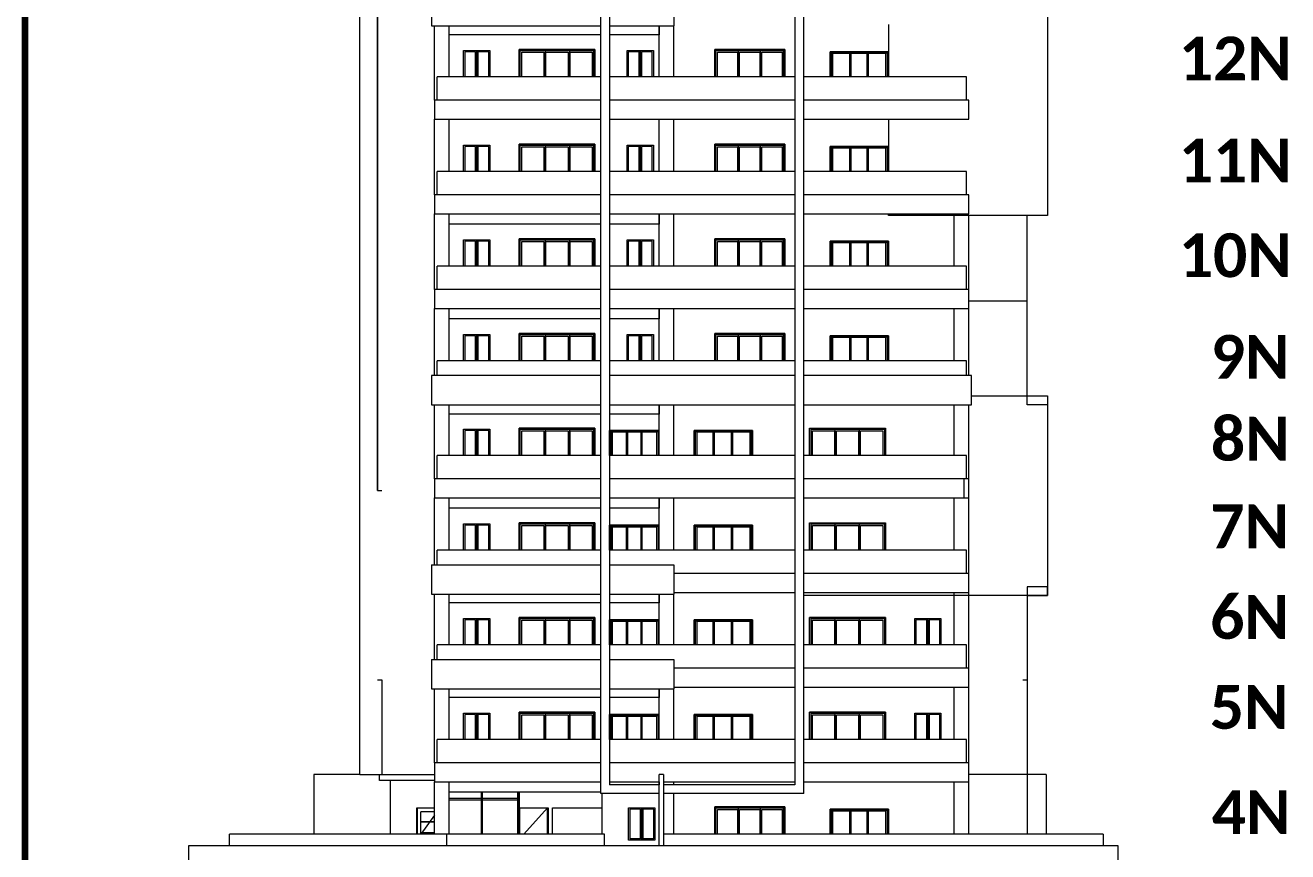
# Model space of a CAD drawing. Header units: metres. Extents: x -144 to 1000, y -717 to 29.
# Drawn here: x 200.38 to 209.51, y -557.43 to -551.45 of the extents above; entities that cross this region are included whole.
import ezdxf

# ---------------------------------------------------------------- set-up
doc = ezdxf.new("R2010")
doc.units = ezdxf.units.M
doc.linetypes.add('Trazo', pattern=[0.45, 0.225, -0.225])
doc.layers.get('0').update_dxf_attribs({"color": 1})
for name, color, linetype, lineweight in [('A-DETL-WIDE', 1, 'Continuous', 100), ('A-DOOR', 1, 'Continuous', 9), ('A-DOOR-FRAM', 1, 'Continuous', 9), ('A-DOOR-HDLN', 1, 'Trazo', 20), ('A-FLOR', 2, 'Continuous', 9), ('A-FLOR-HRAL', 1, 'Continuous', 9), ('A-GLAZ', 1, 'Continuous', 9), ('A-GLAZ-CWMG', 1, 'Continuous', 9), ('A-WALL', 4, 'Continuous', 9), ('G-ANNO-TEXT', 2, 'Continuous', 9), ('S-BEAM', 1, 'Continuous', 9), ('S-COLS', 7, 'Continuous', 9)]:
    doc.layers.add(name, color=color, linetype=linetype, lineweight=lineweight)
doc.styles.add('Calibri_B_7', font='calibrib.ttf', dxfattribs={"width": 0.8, "height": 0.18})

# ---------------------------------------------------------------- blocks, each defined once
blk = doc.blocks.new('A$C4d52d4f2')
at = {"layer": 'A-DETL-WIDE'}
blk.add_line((-0.515128, -0.588024), (-0.515128, -0.002024), dxfattribs=at)
at = {"layer": 'A-DOOR', "lineweight": 9}
for p, q in [((-0.4866, -0.270061), (-0.4866, -0.268149)), ((-0.486578, -0.270061), (-0.486578, -0.268149)), ((-0.479163, -0.270061), (-0.479163, -0.268149)), ((-0.479142, -0.270061), (-0.479142, -0.268149)), ((-0.477124, -0.270061), (-0.477124, -0.268149)), ((-0.477103, -0.270061), (-0.477103, -0.268149)), ((-0.485356, -0.268425), (-0.486334, -0.268425)), ((-0.486334, -0.270061), (-0.486334, -0.268425)), ((-0.485356, -0.269158), (-0.486334, -0.269158)), ((-0.485356, -0.26919), (-0.486334, -0.26919)), ((-0.485356, -0.269965), (-0.486334, -0.269965)), ((-0.485356, -0.269997), (-0.486334, -0.269997))]:
    blk.add_line(p, q, dxfattribs=at)
at = {"layer": 'A-DOOR-FRAM', "lineweight": 9}
for p, q in [((-0.473672, -0.212995), (-0.479195, -0.212995)), ((-0.479195, -0.212995), (-0.479195, -0.214992)), ((-0.479111, -0.214992), (-0.479111, -0.21308)), ((-0.479111, -0.21308), (-0.473757, -0.21308)), ((-0.477267, -0.214992), (-0.477267, -0.21308)), ((-0.475513, -0.214992), (-0.475513, -0.21308)), ((-0.473757, -0.214992), (-0.473757, -0.21308)), ((-0.473672, -0.212995), (-0.473672, -0.214992)), ((-0.46496, -0.212995), (-0.46496, -0.214992)), ((-0.459862, -0.212995), (-0.46496, -0.212995)), ((-0.464876, -0.214992), (-0.464876, -0.21308)), ((-0.464876, -0.21308), (-0.459947, -0.21308)), ((-0.463263, -0.21308), (-0.463263, -0.214992)), ((-0.459947, -0.21308), (-0.461648, -0.21308)), ((-0.461648, -0.21308), (-0.461648, -0.214992)), ((-0.459947, -0.214992), (-0.459947, -0.21308)), ((-0.459947, -0.214992), (-0.459947, -0.21308)), ((-0.459862, -0.214992), (-0.459862, -0.212995)), ((-0.478994, -0.214992), (-0.478994, -0.213197)), ((-0.478994, -0.213197), (-0.477384, -0.213197)), ((-0.477384, -0.213197), (-0.477384, -0.214992)), ((-0.477239, -0.214992), (-0.477239, -0.213197)), ((-0.477239, -0.213197), (-0.47563, -0.213197)), ((-0.47563, -0.213197), (-0.47563, -0.214992)), ((-0.475483, -0.213197), (-0.473873, -0.213197)), ((-0.475483, -0.214992), (-0.475483, -0.213197)), ((-0.473873, -0.213197), (-0.473873, -0.214992)), ((-0.464759, -0.214992), (-0.464759, -0.213197)), ((-0.464759, -0.213197), (-0.463291, -0.213197)), ((-0.463291, -0.213197), (-0.463291, -0.214992)), ((-0.463146, -0.214992), (-0.463146, -0.213197)), ((-0.463146, -0.213197), (-0.461678, -0.213197)), ((-0.461678, -0.213197), (-0.461678, -0.214992)), ((-0.461531, -0.214992), (-0.461531, -0.213197)), ((-0.461531, -0.213197), (-0.460063, -0.213197)), ((-0.460063, -0.213197), (-0.460063, -0.214992)), ((-0.452319, -0.213165), (-0.456568, -0.213165)), ((-0.456568, -0.214992), (-0.456568, -0.213165)), ((-0.456483, -0.21325), (-0.456483, -0.214992)), ((-0.456483, -0.21325), (-0.452404, -0.21325)), ((-0.456367, -0.214992), (-0.456367, -0.213282)), ((-0.456367, -0.213282), (-0.455152, -0.213282)), ((-0.455152, -0.21325), (-0.455152, -0.214992)), ((-0.455035, -0.214992), (-0.455035, -0.213282)), ((-0.455035, -0.213282), (-0.453879, -0.213282)), ((-0.453879, -0.21325), (-0.453879, -0.214992)), ((-0.453762, -0.214992), (-0.453762, -0.213282)), ((-0.453762, -0.213282), (-0.452521, -0.213282)), ((-0.452521, -0.213282), (-0.452521, -0.214992)), ((-0.452404, -0.21325), (-0.452404, -0.214992)), ((-0.473672, -0.219879), (-0.479195, -0.219879)), ((-0.479195, -0.219879), (-0.479195, -0.221876)), ((-0.479111, -0.221876), (-0.479111, -0.219964)), ((-0.479111, -0.219964), (-0.473757, -0.219964)), ((-0.478994, -0.221876), (-0.478994, -0.22008)), ((-0.478994, -0.22008), (-0.477384, -0.22008)), ((-0.477384, -0.22008), (-0.477384, -0.221876)), ((-0.477267, -0.221876), (-0.477267, -0.219964)), ((-0.477239, -0.221876), (-0.477239, -0.22008)), ((-0.477239, -0.22008), (-0.47563, -0.22008)), ((-0.47563, -0.22008), (-0.47563, -0.221876)), ((-0.475513, -0.221876), (-0.475513, -0.219964)), ((-0.475483, -0.221876), (-0.475483, -0.22008)), ((-0.475483, -0.22008), (-0.473873, -0.22008)), ((-0.473873, -0.22008), (-0.473873, -0.221876)), ((-0.473757, -0.221876), (-0.473757, -0.219964)), ((-0.473672, -0.219879), (-0.473672, -0.221876)), ((-0.46496, -0.219879), (-0.46496, -0.221876)), ((-0.459862, -0.219879), (-0.46496, -0.219879)), ((-0.464876, -0.221876), (-0.464876, -0.219964)), ((-0.464876, -0.219964), (-0.459947, -0.219964)), ((-0.464759, -0.221876), (-0.464759, -0.22008)), ((-0.464759, -0.22008), (-0.463291, -0.22008)), ((-0.463291, -0.22008), (-0.463291, -0.221876)), ((-0.463263, -0.219964), (-0.463263, -0.221876)), ((-0.463146, -0.221876), (-0.463146, -0.22008)), ((-0.463146, -0.22008), (-0.461678, -0.22008)), ((-0.461678, -0.22008), (-0.461678, -0.221876)), ((-0.459947, -0.219964), (-0.461648, -0.219964)), ((-0.461648, -0.219964), (-0.461648, -0.221876)), ((-0.461531, -0.221876), (-0.461531, -0.22008)), ((-0.461531, -0.22008), (-0.460063, -0.22008)), ((-0.460063, -0.22008), (-0.460063, -0.221876)), ((-0.459947, -0.221876), (-0.459947, -0.219964)), ((-0.459947, -0.221876), (-0.459947, -0.219964)), ((-0.459862, -0.221876), (-0.459862, -0.219879)), ((-0.452319, -0.220049), (-0.456568, -0.220049)), ((-0.456568, -0.221876), (-0.456568, -0.220049)), ((-0.456483, -0.220134), (-0.456483, -0.221876)), ((-0.456483, -0.220134), (-0.452404, -0.220134)), ((-0.456367, -0.221876), (-0.456367, -0.220165)), ((-0.456367, -0.220165), (-0.455152, -0.220165)), ((-0.455152, -0.220134), (-0.455152, -0.221876)), ((-0.455035, -0.221876), (-0.455035, -0.220165)), ((-0.455035, -0.220165), (-0.453879, -0.220165)), ((-0.453879, -0.220134), (-0.453879, -0.221876)), ((-0.453762, -0.221876), (-0.453762, -0.220165)), ((-0.453762, -0.220165), (-0.452521, -0.220165)), ((-0.452521, -0.220165), (-0.452521, -0.221876)), ((-0.452404, -0.220134), (-0.452404, -0.221876)), ((-0.473672, -0.226762), (-0.479195, -0.226762)), ((-0.479195, -0.226762), (-0.479195, -0.228759)), ((-0.479111, -0.228759), (-0.479111, -0.226847)), ((-0.479111, -0.226847), (-0.473757, -0.226847)), ((-0.477267, -0.228759), (-0.477267, -0.226847)), ((-0.475513, -0.228759), (-0.475513, -0.226847)), ((-0.473757, -0.228759), (-0.473757, -0.226847)), ((-0.473672, -0.226762), (-0.473672, -0.228759)), ((-0.46496, -0.226762), (-0.46496, -0.228759)), ((-0.459862, -0.226762), (-0.46496, -0.226762)), ((-0.464876, -0.228759), (-0.464876, -0.226847)), ((-0.464876, -0.226847), (-0.459947, -0.226847)), ((-0.463263, -0.226847), (-0.463263, -0.228759)), ((-0.459947, -0.226847), (-0.461648, -0.226847)), ((-0.461648, -0.226847), (-0.461648, -0.228759)), ((-0.459947, -0.228759), (-0.459947, -0.226847)), ((-0.459947, -0.228759), (-0.459947, -0.226847)), ((-0.459862, -0.228759), (-0.459862, -0.226762)), ((-0.478994, -0.228759), (-0.478994, -0.226964)), ((-0.478994, -0.226964), (-0.477384, -0.226964)), ((-0.477384, -0.226964), (-0.477384, -0.228759)), ((-0.477239, -0.228759), (-0.477239, -0.226964)), ((-0.477239, -0.226964), (-0.47563, -0.226964)), ((-0.47563, -0.226964), (-0.47563, -0.228759)), ((-0.475483, -0.228759), (-0.475483, -0.226964)), ((-0.475483, -0.226964), (-0.473873, -0.226964)), ((-0.473873, -0.226964), (-0.473873, -0.228759)), ((-0.464759, -0.228759), (-0.464759, -0.226964)), ((-0.464759, -0.226964), (-0.463291, -0.226964)), ((-0.463291, -0.226964), (-0.463291, -0.228759)), ((-0.463146, -0.228759), (-0.463146, -0.226964)), ((-0.463146, -0.226964), (-0.461678, -0.226964)), ((-0.461678, -0.226964), (-0.461678, -0.228759)), ((-0.461531, -0.228759), (-0.461531, -0.226964)), ((-0.461531, -0.226964), (-0.460063, -0.226964)), ((-0.460063, -0.226964), (-0.460063, -0.228759)), ((-0.452319, -0.226932), (-0.456568, -0.226932)), ((-0.456568, -0.228759), (-0.456568, -0.226932)), ((-0.456483, -0.227017), (-0.456483, -0.228759)), ((-0.456483, -0.227017), (-0.452404, -0.227017)), ((-0.456367, -0.228759), (-0.456367, -0.227049)), ((-0.456367, -0.227049), (-0.455152, -0.227049)), ((-0.455152, -0.227017), (-0.455152, -0.228759)), ((-0.455035, -0.228759), (-0.455035, -0.227049)), ((-0.455035, -0.227049), (-0.453879, -0.227049)), ((-0.453879, -0.227017), (-0.453879, -0.228759)), ((-0.453762, -0.228759), (-0.453762, -0.227049)), ((-0.453762, -0.227049), (-0.452521, -0.227049)), ((-0.452521, -0.227049), (-0.452521, -0.228759)), ((-0.452404, -0.227017), (-0.452404, -0.228759)), ((-0.452319, -0.228759), (-0.452319, -0.226932)), ((-0.473672, -0.233646), (-0.479195, -0.233646)), ((-0.479195, -0.233646), (-0.479195, -0.235643)), ((-0.479111, -0.235643), (-0.479111, -0.233731)), ((-0.479111, -0.233731), (-0.473757, -0.233731)), ((-0.478994, -0.235643), (-0.478994, -0.233848)), ((-0.478994, -0.233848), (-0.477384, -0.233848)), ((-0.477384, -0.233848), (-0.477384, -0.235643)), ((-0.477267, -0.235643), (-0.477267, -0.233731)), ((-0.477239, -0.235643), (-0.477239, -0.233848)), ((-0.477239, -0.233848), (-0.47563, -0.233848)), ((-0.47563, -0.233848), (-0.47563, -0.235643)), ((-0.475513, -0.235643), (-0.475513, -0.233731)), ((-0.475483, -0.235643), (-0.475483, -0.233848)), ((-0.475483, -0.233848), (-0.473873, -0.233848)), ((-0.473873, -0.233848), (-0.473873, -0.235643)), ((-0.473757, -0.235643), (-0.473757, -0.233731)), ((-0.473672, -0.233646), (-0.473672, -0.235643)), ((-0.46496, -0.233646), (-0.46496, -0.235643)), ((-0.459862, -0.233646), (-0.46496, -0.233646)), ((-0.464876, -0.235643), (-0.464876, -0.233731)), ((-0.464876, -0.233731), (-0.459947, -0.233731)), ((-0.464759, -0.235643), (-0.464759, -0.233848)), ((-0.464759, -0.233848), (-0.463291, -0.233848)), ((-0.463291, -0.233848), (-0.463291, -0.235639)), ((-0.463263, -0.233731), (-0.463263, -0.235639)), ((-0.463146, -0.235639), (-0.463146, -0.233848)), ((-0.463146, -0.233848), (-0.461678, -0.233848)), ((-0.461678, -0.233848), (-0.461678, -0.235643)), ((-0.459947, -0.233731), (-0.461648, -0.233731)), ((-0.461648, -0.233731), (-0.461648, -0.235643)), ((-0.461531, -0.235643), (-0.461531, -0.233848)), ((-0.461531, -0.233848), (-0.460063, -0.233848)), ((-0.460063, -0.233848), (-0.460063, -0.235643)), ((-0.459947, -0.235643), (-0.459947, -0.233731)), ((-0.459947, -0.235643), (-0.459947, -0.233731)), ((-0.459862, -0.235643), (-0.459862, -0.233646)), ((-0.452319, -0.233816), (-0.456568, -0.233816)), ((-0.456568, -0.235643), (-0.456568, -0.233816)), ((-0.456483, -0.233901), (-0.456483, -0.235643)), ((-0.456483, -0.233901), (-0.452404, -0.233901)), ((-0.456367, -0.235643), (-0.456367, -0.233933)), ((-0.456367, -0.233933), (-0.455152, -0.233933)), ((-0.455152, -0.233901), (-0.455152, -0.235643)), ((-0.455035, -0.235643), (-0.455035, -0.233933)), ((-0.455035, -0.233933), (-0.453879, -0.233933)), ((-0.453879, -0.233901), (-0.453879, -0.235643)), ((-0.453762, -0.235643), (-0.453762, -0.233933)), ((-0.453762, -0.233933), (-0.452521, -0.233933)), ((-0.452521, -0.233933), (-0.452521, -0.235643)), ((-0.452404, -0.233901), (-0.452404, -0.235643)), ((-0.452319, -0.235643), (-0.452319, -0.233816)), ((-0.473672, -0.240529), (-0.479195, -0.240529)), ((-0.479195, -0.240529), (-0.479195, -0.242527)), ((-0.479111, -0.242527), (-0.479111, -0.240614)), ((-0.479111, -0.240614), (-0.473757, -0.240614)), ((-0.477267, -0.242527), (-0.477267, -0.240614)), ((-0.475513, -0.242527), (-0.475513, -0.240614)), ((-0.473757, -0.242527), (-0.473757, -0.240614)), ((-0.473672, -0.240529), (-0.473672, -0.242527)), ((-0.45797, -0.240614), (-0.45797, -0.242527)), ((-0.45797, -0.240614), (-0.452616, -0.240614)), ((-0.456214, -0.240614), (-0.456214, -0.242527)), ((-0.454459, -0.240614), (-0.454459, -0.242527)), ((-0.452616, -0.240614), (-0.452616, -0.242527)), ((-0.478994, -0.242527), (-0.478994, -0.240731)), ((-0.478994, -0.240731), (-0.477384, -0.240731)), ((-0.477384, -0.240731), (-0.477384, -0.242527)), ((-0.477239, -0.242527), (-0.477239, -0.240731)), ((-0.477239, -0.240731), (-0.47563, -0.240731)), ((-0.47563, -0.240731), (-0.47563, -0.242527)), ((-0.475483, -0.242527), (-0.475483, -0.240731)), ((-0.475483, -0.240731), (-0.473873, -0.240731)), ((-0.473873, -0.240731), (-0.473873, -0.242527)), ((-0.468997, -0.240699), (-0.472609, -0.240699)), ((-0.472609, -0.242527), (-0.472609, -0.240699)), ((-0.472524, -0.240784), (-0.472524, -0.242527)), ((-0.472524, -0.240784), (-0.469082, -0.240784)), ((-0.472407, -0.242527), (-0.472407, -0.240816)), ((-0.472407, -0.240816), (-0.471405, -0.240816)), ((-0.471405, -0.240784), (-0.471405, -0.242527)), ((-0.471288, -0.242527), (-0.471288, -0.240816)), ((-0.471288, -0.240816), (-0.470345, -0.240816)), ((-0.470345, -0.240784), (-0.470345, -0.242527)), ((-0.470228, -0.242527), (-0.470228, -0.240816)), ((-0.470228, -0.240816), (-0.469199, -0.240816)), ((-0.469199, -0.240816), (-0.469199, -0.242527)), ((-0.469082, -0.240784), (-0.469082, -0.242527)), ((-0.466448, -0.240699), (-0.466448, -0.242527)), ((-0.462199, -0.240699), (-0.466448, -0.240699)), ((-0.466363, -0.242527), (-0.466363, -0.240784)), ((-0.466363, -0.240784), (-0.462284, -0.240784)), ((-0.466246, -0.242527), (-0.466246, -0.240816)), ((-0.466246, -0.240816), (-0.46509, -0.240816)), ((-0.46509, -0.240784), (-0.46509, -0.242527)), ((-0.464973, -0.242527), (-0.464973, -0.240816)), ((-0.464973, -0.240816), (-0.463758, -0.240816)), ((-0.462284, -0.240699), (-0.463758, -0.240699)), ((-0.463758, -0.240699), (-0.463758, -0.242527)), ((-0.463641, -0.242527), (-0.463641, -0.240816)), ((-0.463641, -0.240816), (-0.4624, -0.240816)), ((-0.4624, -0.240816), (-0.4624, -0.242527)), ((-0.462284, -0.242527), (-0.462284, -0.240699)), ((-0.462284, -0.242527), (-0.462284, -0.240784)), ((-0.462199, -0.242527), (-0.462199, -0.240699)), ((-0.457853, -0.242527), (-0.457853, -0.240731)), ((-0.457853, -0.240731), (-0.456244, -0.240731)), ((-0.456244, -0.240731), (-0.456244, -0.242527)), ((-0.456097, -0.242527), (-0.456097, -0.240731)), ((-0.456097, -0.240731), (-0.454488, -0.240731)), ((-0.454488, -0.240731), (-0.454488, -0.242527)), ((-0.454343, -0.242527), (-0.454343, -0.240731)), ((-0.454343, -0.240731), (-0.452733, -0.240731)), ((-0.452733, -0.240731), (-0.452733, -0.242527)), ((-0.473672, -0.247413), (-0.479195, -0.247413)), ((-0.479195, -0.247413), (-0.479195, -0.24941)), ((-0.479111, -0.24941), (-0.479111, -0.247498)), ((-0.479111, -0.247498), (-0.473757, -0.247498)), ((-0.478994, -0.24941), (-0.478994, -0.247615)), ((-0.478994, -0.247615), (-0.477384, -0.247615)), ((-0.477384, -0.247615), (-0.477384, -0.24941)), ((-0.477267, -0.24941), (-0.477267, -0.247498)), ((-0.477239, -0.24941), (-0.477239, -0.247615)), ((-0.477239, -0.247615), (-0.47563, -0.247615)), ((-0.47563, -0.247615), (-0.47563, -0.24941)), ((-0.475513, -0.24941), (-0.475513, -0.247498)), ((-0.475483, -0.24941), (-0.475483, -0.247615)), ((-0.475483, -0.247615), (-0.473873, -0.247615)), ((-0.473873, -0.247615), (-0.473873, -0.24941)), ((-0.473757, -0.24941), (-0.473757, -0.247498)), ((-0.473672, -0.247413), (-0.473672, -0.24941)), ((-0.468997, -0.247583), (-0.472609, -0.247583)), ((-0.472609, -0.24941), (-0.472609, -0.247583)), ((-0.472524, -0.247668), (-0.472524, -0.24941)), ((-0.472524, -0.247668), (-0.469082, -0.247668)), ((-0.472407, -0.24941), (-0.472407, -0.2477)), ((-0.472407, -0.2477), (-0.471405, -0.2477)), ((-0.471405, -0.247668), (-0.471405, -0.24941)), ((-0.471288, -0.24941), (-0.471288, -0.2477)), ((-0.471288, -0.2477), (-0.470345, -0.2477)), ((-0.470345, -0.247668), (-0.470345, -0.24941)), ((-0.470228, -0.24941), (-0.470228, -0.2477)), ((-0.470228, -0.2477), (-0.469199, -0.2477)), ((-0.469199, -0.2477), (-0.469199, -0.24941)), ((-0.469082, -0.247668), (-0.469082, -0.24941)), ((-0.466448, -0.247583), (-0.466448, -0.24941)), ((-0.462199, -0.247583), (-0.466448, -0.247583)), ((-0.466363, -0.24941), (-0.466363, -0.247668)), ((-0.466363, -0.247668), (-0.462284, -0.247668)), ((-0.466246, -0.24941), (-0.466246, -0.2477)), ((-0.466246, -0.2477), (-0.46509, -0.2477)), ((-0.46509, -0.247668), (-0.46509, -0.24941)), ((-0.464973, -0.24941), (-0.464973, -0.2477)), ((-0.464973, -0.2477), (-0.463758, -0.2477)), ((-0.462284, -0.247583), (-0.463758, -0.247583)), ((-0.463758, -0.247583), (-0.463758, -0.24941)), ((-0.463641, -0.24941), (-0.463641, -0.2477)), ((-0.463641, -0.2477), (-0.4624, -0.2477)), ((-0.4624, -0.2477), (-0.4624, -0.24941)), ((-0.462284, -0.24941), (-0.462284, -0.247583)), ((-0.462284, -0.24941), (-0.462284, -0.247668)), ((-0.462199, -0.24941), (-0.462199, -0.247583)), ((-0.45797, -0.247498), (-0.45797, -0.24941)), ((-0.45797, -0.247498), (-0.452616, -0.247498)), ((-0.457853, -0.24941), (-0.457853, -0.247615)), ((-0.457853, -0.247615), (-0.456244, -0.247615)), ((-0.456244, -0.247615), (-0.456244, -0.24941)), ((-0.456214, -0.247498), (-0.456214, -0.24941)), ((-0.456097, -0.24941), (-0.456097, -0.247615)), ((-0.456097, -0.247615), (-0.454488, -0.247615)), ((-0.454488, -0.247615), (-0.454488, -0.24941)), ((-0.454459, -0.247498), (-0.454459, -0.24941)), ((-0.454343, -0.24941), (-0.454343, -0.247615)), ((-0.454343, -0.247615), (-0.452733, -0.247615)), ((-0.452733, -0.247615), (-0.452733, -0.24941)), ((-0.452616, -0.247498), (-0.452616, -0.24941)), ((-0.473672, -0.254297), (-0.479195, -0.254297)), ((-0.479195, -0.254297), (-0.479195, -0.256294)), ((-0.479111, -0.256294), (-0.479111, -0.254382)), ((-0.479111, -0.254382), (-0.473757, -0.254382)), ((-0.477267, -0.256294), (-0.477267, -0.254382)), ((-0.475513, -0.256294), (-0.475513, -0.254382)), ((-0.473757, -0.256294), (-0.473757, -0.254382)), ((-0.473672, -0.254297), (-0.473672, -0.256294)), ((-0.468997, -0.254467), (-0.472609, -0.254467)), ((-0.472609, -0.256294), (-0.472609, -0.254467)), ((-0.466448, -0.254467), (-0.466448, -0.256294)), ((-0.462199, -0.254467), (-0.466448, -0.254467)), ((-0.462284, -0.254467), (-0.463758, -0.254467)), ((-0.463758, -0.254467), (-0.463758, -0.256294)), ((-0.462284, -0.256294), (-0.462284, -0.254467)), ((-0.462199, -0.256294), (-0.462199, -0.254467)), ((-0.452531, -0.254297), (-0.458055, -0.254297)), ((-0.458055, -0.256294), (-0.458055, -0.254297)), ((-0.45797, -0.254382), (-0.45797, -0.256294)), ((-0.45797, -0.254382), (-0.452616, -0.254382)), ((-0.456214, -0.254382), (-0.456214, -0.256294)), ((-0.454459, -0.254382), (-0.454459, -0.256294)), ((-0.452616, -0.254382), (-0.452616, -0.256294)), ((-0.452531, -0.256294), (-0.452531, -0.254297)), ((-0.478994, -0.256294), (-0.478994, -0.254498)), ((-0.478994, -0.254498), (-0.477384, -0.254498)), ((-0.477384, -0.254498), (-0.477384, -0.256294)), ((-0.477239, -0.256294), (-0.477239, -0.254498)), ((-0.477239, -0.254498), (-0.47563, -0.254498)), ((-0.47563, -0.254498), (-0.47563, -0.256294)), ((-0.475483, -0.256294), (-0.475483, -0.254498)), ((-0.475483, -0.254498), (-0.473873, -0.254498)), ((-0.473873, -0.254498), (-0.473873, -0.256294)), ((-0.472524, -0.254552), (-0.472524, -0.256294)), ((-0.472524, -0.254552), (-0.469082, -0.254552)), ((-0.472407, -0.256294), (-0.472407, -0.254583)), ((-0.472407, -0.254583), (-0.471405, -0.254583)), ((-0.471405, -0.254552), (-0.471405, -0.256294)), ((-0.471288, -0.256294), (-0.471288, -0.254583)), ((-0.471288, -0.254583), (-0.470345, -0.254583)), ((-0.470345, -0.254552), (-0.470345, -0.256294)), ((-0.470228, -0.256294), (-0.470228, -0.254583)), ((-0.470228, -0.254583), (-0.469199, -0.254583)), ((-0.469199, -0.254583), (-0.469199, -0.256294)), ((-0.469082, -0.254552), (-0.469082, -0.256294)), ((-0.466363, -0.256294), (-0.466363, -0.254552)), ((-0.466363, -0.254552), (-0.462284, -0.254552)), ((-0.466246, -0.256294), (-0.466246, -0.254583)), ((-0.466246, -0.254583), (-0.46509, -0.254583)), ((-0.46509, -0.254552), (-0.46509, -0.256294)), ((-0.464973, -0.256294), (-0.464973, -0.254583)), ((-0.464973, -0.254583), (-0.463758, -0.254583)), ((-0.463641, -0.256294), (-0.463641, -0.254583)), ((-0.463641, -0.254583), (-0.4624, -0.254583)), ((-0.4624, -0.254583), (-0.4624, -0.256294)), ((-0.462284, -0.256294), (-0.462284, -0.254552)), ((-0.457853, -0.256294), (-0.457853, -0.254498)), ((-0.457853, -0.254498), (-0.456244, -0.254498)), ((-0.456244, -0.254498), (-0.456244, -0.256294)), ((-0.456097, -0.256294), (-0.456097, -0.254498)), ((-0.456097, -0.254498), (-0.454488, -0.254498)), ((-0.454488, -0.254498), (-0.454488, -0.256294)), ((-0.454343, -0.256294), (-0.454343, -0.254498)), ((-0.454343, -0.254498), (-0.452733, -0.254498)), ((-0.452733, -0.254498), (-0.452733, -0.256294)), ((-0.473672, -0.26118), (-0.479195, -0.26118)), ((-0.479195, -0.26118), (-0.479195, -0.263177)), ((-0.479111, -0.263177), (-0.479111, -0.261265)), ((-0.479111, -0.261265), (-0.473757, -0.261265)), ((-0.478994, -0.263177), (-0.478994, -0.261382)), ((-0.478994, -0.261382), (-0.477384, -0.261382)), ((-0.477384, -0.261382), (-0.477384, -0.263177)), ((-0.477267, -0.263177), (-0.477267, -0.261265)), ((-0.477239, -0.263177), (-0.477239, -0.261382)), ((-0.477239, -0.261382), (-0.47563, -0.261382)), ((-0.47563, -0.261382), (-0.47563, -0.263177)), ((-0.475513, -0.263177), (-0.475513, -0.261265)), ((-0.475483, -0.263177), (-0.475483, -0.261382)), ((-0.475483, -0.261382), (-0.473873, -0.261382)), ((-0.473873, -0.261382), (-0.473873, -0.263177)), ((-0.473757, -0.263177), (-0.473757, -0.261265)), ((-0.473672, -0.26118), (-0.473672, -0.263177)), ((-0.468997, -0.26135), (-0.472609, -0.26135)), ((-0.472609, -0.263177), (-0.472609, -0.26135)), ((-0.472524, -0.261435), (-0.472524, -0.263177)), ((-0.472524, -0.261435), (-0.469082, -0.261435)), ((-0.472407, -0.263177), (-0.472407, -0.261467)), ((-0.472407, -0.261467), (-0.471405, -0.261467)), ((-0.471405, -0.261435), (-0.471405, -0.263177)), ((-0.471288, -0.263177), (-0.471288, -0.261467)), ((-0.471288, -0.261467), (-0.470345, -0.261467)), ((-0.470345, -0.261435), (-0.470345, -0.263177)), ((-0.470228, -0.263177), (-0.470228, -0.261467)), ((-0.470228, -0.261467), (-0.469199, -0.261467)), ((-0.469199, -0.261467), (-0.469199, -0.263177)), ((-0.469082, -0.261435), (-0.469082, -0.263177)), ((-0.466448, -0.26135), (-0.466448, -0.263177)), ((-0.462199, -0.26135), (-0.466448, -0.26135)), ((-0.466363, -0.263177), (-0.466363, -0.261435)), ((-0.466363, -0.261435), (-0.462284, -0.261435)), ((-0.466246, -0.263177), (-0.466246, -0.261467)), ((-0.466246, -0.261467), (-0.46509, -0.261467)), ((-0.46509, -0.261435), (-0.46509, -0.263177)), ((-0.464973, -0.263177), (-0.464973, -0.261467)), ((-0.464973, -0.261467), (-0.463758, -0.261467)), ((-0.462284, -0.26135), (-0.463758, -0.26135)), ((-0.463758, -0.26135), (-0.463758, -0.263177)), ((-0.463641, -0.263177), (-0.463641, -0.261467)), ((-0.463641, -0.261467), (-0.4624, -0.261467)), ((-0.4624, -0.261467), (-0.4624, -0.263177)), ((-0.462284, -0.263177), (-0.462284, -0.26135)), ((-0.462284, -0.263177), (-0.462284, -0.261435)), ((-0.462199, -0.263177), (-0.462199, -0.26135)), ((-0.452531, -0.26118), (-0.458055, -0.26118)), ((-0.458055, -0.263177), (-0.458055, -0.26118)), ((-0.45797, -0.261265), (-0.45797, -0.263177)), ((-0.45797, -0.261265), (-0.452616, -0.261265)), ((-0.457853, -0.263177), (-0.457853, -0.261382)), ((-0.457853, -0.261382), (-0.456244, -0.261382)), ((-0.456244, -0.261382), (-0.456244, -0.263177)), ((-0.456214, -0.261265), (-0.456214, -0.263177)), ((-0.456097, -0.263177), (-0.456097, -0.261382)), ((-0.456097, -0.261382), (-0.454488, -0.261382)), ((-0.454488, -0.261382), (-0.454488, -0.263177)), ((-0.454459, -0.261265), (-0.454459, -0.263177)), ((-0.454343, -0.263177), (-0.454343, -0.261382)), ((-0.454343, -0.261382), (-0.452733, -0.261382)), ((-0.452733, -0.261382), (-0.452733, -0.263177)), ((-0.452616, -0.261265), (-0.452616, -0.263177)), ((-0.452531, -0.263177), (-0.452531, -0.26118)), ((-0.46496, -0.268064), (-0.46496, -0.270061)), ((-0.459862, -0.268064), (-0.46496, -0.268064)), ((-0.464876, -0.270061), (-0.464876, -0.268149)), ((-0.464876, -0.268149), (-0.459947, -0.268149)), ((-0.463263, -0.268149), (-0.463263, -0.270061)), ((-0.459947, -0.268149), (-0.461648, -0.268149)), ((-0.461648, -0.268149), (-0.461648, -0.270061)), ((-0.459947, -0.270061), (-0.459947, -0.268149)), ((-0.459947, -0.270061), (-0.459947, -0.268149)), ((-0.459862, -0.270061), (-0.459862, -0.268064)), ((-0.452319, -0.268234), (-0.456568, -0.268234)), ((-0.456568, -0.270061), (-0.456568, -0.268234)), ((-0.452319, -0.270061), (-0.452319, -0.268234)), ((-0.464759, -0.270061), (-0.464759, -0.268266)), ((-0.464759, -0.268266), (-0.463291, -0.268266)), ((-0.463291, -0.268266), (-0.463291, -0.270061)), ((-0.463146, -0.270061), (-0.463146, -0.268266)), ((-0.463146, -0.268266), (-0.461678, -0.268266)), ((-0.461678, -0.268266), (-0.461678, -0.270061)), ((-0.461531, -0.270061), (-0.461531, -0.268266)), ((-0.461531, -0.268266), (-0.460063, -0.268266)), ((-0.460063, -0.268266), (-0.460063, -0.270061)), ((-0.456483, -0.268319), (-0.456483, -0.270061)), ((-0.456483, -0.268319), (-0.452404, -0.268319)), ((-0.456367, -0.270061), (-0.456367, -0.268351)), ((-0.456367, -0.268351), (-0.455152, -0.268351)), ((-0.455152, -0.268319), (-0.455152, -0.270061)), ((-0.455035, -0.270061), (-0.455035, -0.268351)), ((-0.455035, -0.268351), (-0.453879, -0.268351)), ((-0.453879, -0.268319), (-0.453879, -0.270061)), ((-0.453762, -0.270061), (-0.453762, -0.268351)), ((-0.453762, -0.268351), (-0.452521, -0.268351)), ((-0.452521, -0.268351), (-0.452521, -0.270061)), ((-0.452404, -0.268319), (-0.452404, -0.270061))]:
    blk.add_line(p, q, dxfattribs=at)
at = {"layer": 'A-DOOR-HDLN', "lineweight": 9}
for p, q in [((-0.477124, -0.268149), (-0.478852, -0.270061)), ((-0.485356, -0.268668), (-0.486353, -0.270061))]:
    blk.add_line(p, q, dxfattribs=at)
at = {"layer": 'A-FLOR', "lineweight": 9}
for p, q in [((-0.48934, -0.266152), (-0.48934, -0.265727)), ((-0.485356, -0.266152), (-0.48934, -0.266152))]:
    blk.add_line(p, q, dxfattribs=at)
at = {"layer": 'A-FLOR-HRAL'}
for p, q in [((-0.485167, -0.216692), (-0.485167, -0.214992)), ((-0.473247, -0.214992), (-0.485167, -0.214992)), ((-0.459118, -0.214992), (-0.472609, -0.214992)), ((-0.446645, -0.214992), (-0.458481, -0.214992)), ((-0.446645, -0.216692), (-0.446645, -0.214992)), ((-0.485167, -0.223575), (-0.485167, -0.221876)), ((-0.473247, -0.221876), (-0.485167, -0.221876)), ((-0.459118, -0.221876), (-0.472609, -0.221876)), ((-0.446645, -0.221876), (-0.458481, -0.221876)), ((-0.446645, -0.223575), (-0.446645, -0.221876)), ((-0.485167, -0.230459), (-0.485167, -0.228759)), ((-0.473247, -0.228759), (-0.485167, -0.228759)), ((-0.459118, -0.228759), (-0.472609, -0.228759)), ((-0.446645, -0.228759), (-0.458481, -0.228759)), ((-0.446645, -0.230459), (-0.446645, -0.228759)), ((-0.485167, -0.236705), (-0.485167, -0.235643)), ((-0.473247, -0.235643), (-0.485167, -0.235643)), ((-0.459118, -0.235643), (-0.472609, -0.235643)), ((-0.446645, -0.235643), (-0.458481, -0.235643)), ((-0.446645, -0.236705), (-0.446645, -0.235643)), ((-0.485167, -0.244226), (-0.485167, -0.242527)), ((-0.473247, -0.242527), (-0.485167, -0.242527)), ((-0.459118, -0.242527), (-0.472609, -0.242527)), ((-0.446645, -0.242527), (-0.458481, -0.242527)), ((-0.446645, -0.244226), (-0.446645, -0.242527)), ((-0.485167, -0.250472), (-0.485167, -0.24941)), ((-0.473247, -0.24941), (-0.485167, -0.24941)), ((-0.459118, -0.24941), (-0.472609, -0.24941)), ((-0.446645, -0.24941), (-0.458481, -0.24941)), ((-0.446645, -0.251108), (-0.446645, -0.24941)), ((-0.485167, -0.257356), (-0.485167, -0.256294)), ((-0.473247, -0.256294), (-0.485167, -0.256294)), ((-0.459118, -0.256294), (-0.472609, -0.256294)), ((-0.446645, -0.256294), (-0.458481, -0.256294)), ((-0.446645, -0.257993), (-0.446645, -0.256294)), ((-0.485167, -0.264877), (-0.485167, -0.263177)), ((-0.473247, -0.263177), (-0.485167, -0.263177)), ((-0.459118, -0.263177), (-0.472609, -0.263177)), ((-0.446645, -0.263177), (-0.458481, -0.263177)), ((-0.446645, -0.264877), (-0.446645, -0.263177)), ((-0.500256, -0.270911), (-0.500256, -0.270061)), ((-0.484466, -0.270061), (-0.500256, -0.270061)), ((-0.484466, -0.270061), (-0.484466, -0.270911)), ((-0.472968, -0.270061), (-0.484466, -0.270061)), ((-0.472968, -0.270911), (-0.472968, -0.270061)), ((-0.436698, -0.270061), (-0.468678, -0.270061)), ((-0.436698, -0.270061), (-0.436698, -0.270911))]:
    blk.add_line(p, q, dxfattribs=at)
at = {"layer": 'A-GLAZ'}
for p, q in [((-0.482277, -0.21308), (-0.482277, -0.214992)), ((-0.482277, -0.214992), (-0.482277, -0.21308)), ((-0.470378, -0.21308), (-0.470378, -0.214992)), ((-0.470378, -0.214992), (-0.470378, -0.21308)), ((-0.482362, -0.213165), (-0.483148, -0.213165)), ((-0.483148, -0.213165), (-0.483148, -0.214992)), ((-0.482362, -0.214992), (-0.482362, -0.213165)), ((-0.481406, -0.213165), (-0.482192, -0.213165)), ((-0.482192, -0.213165), (-0.482192, -0.214992)), ((-0.481406, -0.214992), (-0.481406, -0.213165)), ((-0.470463, -0.213165), (-0.471249, -0.213165)), ((-0.471249, -0.213165), (-0.471249, -0.214992)), ((-0.470463, -0.214992), (-0.470463, -0.213165)), ((-0.469507, -0.213165), (-0.470293, -0.213165)), ((-0.470293, -0.213165), (-0.470293, -0.214992)), ((-0.469507, -0.214992), (-0.469507, -0.213165)), ((-0.482362, -0.220049), (-0.483148, -0.220049)), ((-0.483148, -0.220049), (-0.483148, -0.221876)), ((-0.482362, -0.221876), (-0.482362, -0.220049)), ((-0.482277, -0.219964), (-0.482277, -0.221876)), ((-0.482277, -0.221876), (-0.482277, -0.219964)), ((-0.481406, -0.220049), (-0.482192, -0.220049)), ((-0.482192, -0.220049), (-0.482192, -0.221876)), ((-0.481406, -0.221876), (-0.481406, -0.220049)), ((-0.470463, -0.220049), (-0.471249, -0.220049)), ((-0.471249, -0.220049), (-0.471249, -0.221876)), ((-0.470463, -0.221876), (-0.470463, -0.220049)), ((-0.470378, -0.219964), (-0.470378, -0.221876)), ((-0.470378, -0.221876), (-0.470378, -0.219964)), ((-0.469507, -0.220049), (-0.470293, -0.220049)), ((-0.470293, -0.220049), (-0.470293, -0.221876)), ((-0.469507, -0.221876), (-0.469507, -0.220049)), ((-0.482277, -0.226847), (-0.482277, -0.228759)), ((-0.482277, -0.228759), (-0.482277, -0.226847)), ((-0.470378, -0.226847), (-0.470378, -0.228759)), ((-0.470378, -0.228759), (-0.470378, -0.226847)), ((-0.482362, -0.226932), (-0.483148, -0.226932)), ((-0.483148, -0.226932), (-0.483148, -0.228759)), ((-0.482362, -0.228759), (-0.482362, -0.226932)), ((-0.481406, -0.226932), (-0.482192, -0.226932)), ((-0.482192, -0.226932), (-0.482192, -0.228759)), ((-0.481406, -0.228759), (-0.481406, -0.226932)), ((-0.470463, -0.226932), (-0.471249, -0.226932)), ((-0.471249, -0.226932), (-0.471249, -0.228759)), ((-0.470463, -0.228759), (-0.470463, -0.226932)), ((-0.469507, -0.226932), (-0.470293, -0.226932)), ((-0.470293, -0.226932), (-0.470293, -0.228759)), ((-0.469507, -0.228759), (-0.469507, -0.226932)), ((-0.483148, -0.233816), (-0.483148, -0.235643)), ((-0.482362, -0.233816), (-0.483148, -0.233816)), ((-0.482362, -0.235643), (-0.482362, -0.233816)), ((-0.482277, -0.235643), (-0.482277, -0.233731)), ((-0.482277, -0.233731), (-0.482277, -0.235643)), ((-0.481406, -0.233816), (-0.482192, -0.233816)), ((-0.482192, -0.233816), (-0.482192, -0.235643)), ((-0.481406, -0.235643), (-0.481406, -0.233816)), ((-0.470463, -0.233816), (-0.471249, -0.233816)), ((-0.471249, -0.233816), (-0.471249, -0.235643)), ((-0.470463, -0.235643), (-0.470463, -0.233816)), ((-0.470378, -0.233731), (-0.470378, -0.235643)), ((-0.470378, -0.235643), (-0.470378, -0.233731)), ((-0.469507, -0.233816), (-0.470293, -0.233816)), ((-0.470293, -0.233816), (-0.470293, -0.235643)), ((-0.469507, -0.235643), (-0.469507, -0.233816)), ((-0.482277, -0.242527), (-0.482277, -0.240614)), ((-0.482277, -0.240614), (-0.482277, -0.242527)), ((-0.482362, -0.240699), (-0.483148, -0.240699)), ((-0.483148, -0.240699), (-0.483148, -0.242527)), ((-0.482362, -0.242527), (-0.482362, -0.240699)), ((-0.481406, -0.240699), (-0.482192, -0.240699)), ((-0.482192, -0.240699), (-0.482192, -0.242527)), ((-0.481406, -0.242527), (-0.481406, -0.240699)), ((-0.482362, -0.247583), (-0.483148, -0.247583)), ((-0.483148, -0.247583), (-0.483148, -0.24941)), ((-0.482362, -0.24941), (-0.482362, -0.247583)), ((-0.482277, -0.24941), (-0.482277, -0.247498)), ((-0.482277, -0.247498), (-0.482277, -0.24941)), ((-0.481406, -0.247583), (-0.482192, -0.247583)), ((-0.482192, -0.247583), (-0.482192, -0.24941)), ((-0.481406, -0.24941), (-0.481406, -0.247583)), ((-0.482362, -0.254467), (-0.483148, -0.254467)), ((-0.483148, -0.254467), (-0.483148, -0.256294)), ((-0.482362, -0.256294), (-0.482362, -0.254467)), ((-0.482277, -0.256294), (-0.482277, -0.254382)), ((-0.482277, -0.254382), (-0.482277, -0.256294)), ((-0.481406, -0.254467), (-0.482192, -0.254467)), ((-0.482192, -0.254467), (-0.482192, -0.256294)), ((-0.481406, -0.256294), (-0.481406, -0.254467)), ((-0.449536, -0.254467), (-0.450322, -0.254467)), ((-0.450322, -0.254467), (-0.450322, -0.256294)), ((-0.449536, -0.256294), (-0.449536, -0.254467)), ((-0.449451, -0.256294), (-0.449451, -0.254382)), ((-0.449451, -0.254382), (-0.449451, -0.256294)), ((-0.44858, -0.254467), (-0.449366, -0.254467)), ((-0.449366, -0.254467), (-0.449366, -0.256294)), ((-0.44858, -0.256294), (-0.44858, -0.254467)), ((-0.482362, -0.26135), (-0.483148, -0.26135)), ((-0.483148, -0.26135), (-0.483148, -0.263177)), ((-0.482362, -0.263177), (-0.482362, -0.26135)), ((-0.482277, -0.263177), (-0.482277, -0.261265)), ((-0.482277, -0.261265), (-0.482277, -0.263177)), ((-0.481406, -0.26135), (-0.482192, -0.26135)), ((-0.482192, -0.26135), (-0.482192, -0.263177)), ((-0.481406, -0.263177), (-0.481406, -0.26135)), ((-0.449536, -0.26135), (-0.450322, -0.26135)), ((-0.450322, -0.26135), (-0.450322, -0.263177)), ((-0.449536, -0.263177), (-0.449536, -0.26135)), ((-0.449451, -0.263177), (-0.449451, -0.261265)), ((-0.449451, -0.261265), (-0.449451, -0.263177)), ((-0.44858, -0.26135), (-0.449366, -0.26135)), ((-0.449366, -0.26135), (-0.449366, -0.263177)), ((-0.44858, -0.263177), (-0.44858, -0.26135)), ((-0.470357, -0.268234), (-0.471143, -0.268234)), ((-0.471143, -0.268234), (-0.471143, -0.270401)), ((-0.470357, -0.270401), (-0.470357, -0.268234)), ((-0.470272, -0.268149), (-0.470272, -0.270486)), ((-0.470272, -0.270486), (-0.470272, -0.268149)), ((-0.469401, -0.268234), (-0.470187, -0.268234)), ((-0.470187, -0.268234), (-0.470187, -0.270401)), ((-0.469401, -0.270401), (-0.469401, -0.268234)), ((-0.470357, -0.270401), (-0.471143, -0.270401)), ((-0.469401, -0.270401), (-0.470187, -0.270401))]:
    blk.add_line(p, q, dxfattribs=at)
at = {"layer": 'A-GLAZ-CWMG'}
for p, q in [((-0.481957, -0.267002), (-0.481957, -0.267511)), ((-0.481851, -0.267511), (-0.481851, -0.267002)), ((-0.479302, -0.267002), (-0.479302, -0.267511)), ((-0.479195, -0.267511), (-0.479195, -0.267002)), ((-0.481957, -0.267458), (-0.484294, -0.267458)), ((-0.484294, -0.267565), (-0.481957, -0.267565)), ((-0.481957, -0.267458), (-0.481957, -0.267565)), ((-0.481957, -0.267511), (-0.481957, -0.270061)), ((-0.481851, -0.267565), (-0.481851, -0.267458)), ((-0.479302, -0.267458), (-0.481851, -0.267458)), ((-0.481851, -0.270061), (-0.481851, -0.267511)), ((-0.481851, -0.267565), (-0.479302, -0.267565)), ((-0.479302, -0.267458), (-0.479302, -0.267565)), ((-0.479302, -0.267511), (-0.479302, -0.270061)), ((-0.479195, -0.270061), (-0.479195, -0.267511))]:
    blk.add_line(p, q, dxfattribs=at)
at = {"layer": 'A-WALL', "lineweight": 9}
for p, q in [((-0.4895, -0.245076), (-0.4895, -0.196041)), ((-0.473247, -0.267108), (-0.473247, -0.196891)), ((-0.472609, -0.196891), (-0.472609, -0.26647)), ((-0.459118, -0.196891), (-0.459118, -0.26647)), ((-0.458481, -0.267108), (-0.458481, -0.196891)), ((-0.485569, -0.209171), (-0.485569, -0.211295)), ((-0.467935, -0.209171), (-0.467935, -0.211295)), ((-0.490774, -0.265727), (-0.490774, -0.209596)), ((-0.4895, -0.209596), (-0.4895, -0.245076)), ((-0.452319, -0.211189), (-0.452319, -0.214992)), ((-0.44074, -0.210658), (-0.44074, -0.225063)), ((-0.485569, -0.211295), (-0.473247, -0.211295)), ((-0.472609, -0.211295), (-0.467935, -0.211295)), ((-0.483233, -0.214992), (-0.483233, -0.21308)), ((-0.483233, -0.21308), (-0.481321, -0.21308)), ((-0.481321, -0.21308), (-0.481321, -0.214992)), ((-0.479195, -0.214992), (-0.479195, -0.212995)), ((-0.479195, -0.212995), (-0.473672, -0.212995)), ((-0.473672, -0.212995), (-0.473672, -0.214992)), ((-0.471334, -0.214992), (-0.471334, -0.21308)), ((-0.471334, -0.21308), (-0.469422, -0.21308)), ((-0.469422, -0.21308), (-0.469422, -0.214992)), ((-0.46496, -0.214992), (-0.46496, -0.212995)), ((-0.46496, -0.212995), (-0.459862, -0.212995)), ((-0.459862, -0.212995), (-0.459862, -0.214992)), ((-0.456568, -0.214992), (-0.456568, -0.213165)), ((-0.456568, -0.213165), (-0.452319, -0.213165)), ((-0.473247, -0.216692), (-0.485356, -0.216692)), ((-0.485356, -0.216692), (-0.485356, -0.218073)), ((-0.459118, -0.216692), (-0.472609, -0.216692)), ((-0.446477, -0.216692), (-0.458481, -0.216692)), ((-0.446477, -0.218073), (-0.446477, -0.216692)), ((-0.485356, -0.218073), (-0.473247, -0.218073)), ((-0.472609, -0.218073), (-0.459118, -0.218073)), ((-0.458481, -0.218073), (-0.446477, -0.218073)), ((-0.452319, -0.218073), (-0.452319, -0.221876)), ((-0.483233, -0.221876), (-0.483233, -0.219964)), ((-0.483233, -0.219964), (-0.481321, -0.219964)), ((-0.481321, -0.219964), (-0.481321, -0.221876)), ((-0.479195, -0.221876), (-0.479195, -0.219879)), ((-0.479195, -0.219879), (-0.473672, -0.219879)), ((-0.473672, -0.219879), (-0.473672, -0.221876)), ((-0.471334, -0.221876), (-0.471334, -0.219964)), ((-0.471334, -0.219964), (-0.469422, -0.219964)), ((-0.469422, -0.219964), (-0.469422, -0.221876)), ((-0.46496, -0.221876), (-0.46496, -0.219879)), ((-0.46496, -0.219879), (-0.459862, -0.219879)), ((-0.459862, -0.219879), (-0.459862, -0.221876)), ((-0.456568, -0.221876), (-0.456568, -0.220049)), ((-0.456568, -0.220049), (-0.452319, -0.220049)), ((-0.473247, -0.223575), (-0.485356, -0.223575)), ((-0.485356, -0.223575), (-0.485356, -0.224956)), ((-0.459118, -0.223575), (-0.472609, -0.223575)), ((-0.446477, -0.223575), (-0.458481, -0.223575)), ((-0.446477, -0.224956), (-0.446477, -0.223575)), ((-0.485356, -0.224956), (-0.473247, -0.224956)), ((-0.472609, -0.224956), (-0.459118, -0.224956)), ((-0.458481, -0.224956), (-0.446477, -0.224956)), ((-0.452319, -0.225063), (-0.452319, -0.224956)), ((-0.44074, -0.225063), (-0.452319, -0.225063)), ((-0.442228, -0.238192), (-0.442228, -0.225063)), ((-0.483233, -0.228759), (-0.483233, -0.226847)), ((-0.483233, -0.226847), (-0.481321, -0.226847)), ((-0.481321, -0.226847), (-0.481321, -0.228759)), ((-0.479195, -0.228759), (-0.479195, -0.226762)), ((-0.479195, -0.226762), (-0.473672, -0.226762)), ((-0.473672, -0.226762), (-0.473672, -0.228759)), ((-0.471334, -0.228759), (-0.471334, -0.226847)), ((-0.471334, -0.226847), (-0.469422, -0.226847)), ((-0.469422, -0.226847), (-0.469422, -0.228759)), ((-0.46496, -0.228759), (-0.46496, -0.226762)), ((-0.46496, -0.226762), (-0.459862, -0.226762)), ((-0.459862, -0.226762), (-0.459862, -0.228759)), ((-0.456568, -0.228759), (-0.456568, -0.226932)), ((-0.456568, -0.226932), (-0.452319, -0.226932)), ((-0.452319, -0.226932), (-0.452319, -0.228759)), ((-0.473247, -0.230459), (-0.485356, -0.230459)), ((-0.485356, -0.230459), (-0.485356, -0.23184)), ((-0.459118, -0.230459), (-0.472609, -0.230459)), ((-0.446477, -0.230459), (-0.458481, -0.230459)), ((-0.446477, -0.23184), (-0.446477, -0.230459)), ((-0.442228, -0.231309), (-0.446477, -0.231309)), ((-0.485356, -0.23184), (-0.473247, -0.23184)), ((-0.472609, -0.23184), (-0.459118, -0.23184)), ((-0.458481, -0.23184), (-0.446477, -0.23184)), ((-0.483233, -0.235643), (-0.483233, -0.233731)), ((-0.483233, -0.233731), (-0.481321, -0.233731)), ((-0.481321, -0.233731), (-0.481321, -0.235643)), ((-0.479195, -0.235643), (-0.479195, -0.233646)), ((-0.479195, -0.233646), (-0.473672, -0.233646)), ((-0.473672, -0.233646), (-0.473672, -0.235643)), ((-0.471334, -0.235643), (-0.471334, -0.233731)), ((-0.471334, -0.233731), (-0.469422, -0.233731)), ((-0.469422, -0.233731), (-0.469422, -0.235643)), ((-0.46496, -0.235643), (-0.46496, -0.233646)), ((-0.46496, -0.233646), (-0.459862, -0.233646)), ((-0.459862, -0.233646), (-0.459862, -0.235643)), ((-0.456568, -0.235643), (-0.456568, -0.233816)), ((-0.456568, -0.233816), (-0.452319, -0.233816)), ((-0.452319, -0.233816), (-0.452319, -0.235643)), ((-0.473247, -0.236705), (-0.485569, -0.236705)), ((-0.485569, -0.236705), (-0.485569, -0.23883)), ((-0.459118, -0.236705), (-0.472609, -0.236705)), ((-0.446265, -0.236705), (-0.458481, -0.236705)), ((-0.446265, -0.23883), (-0.446265, -0.236705)), ((-0.485569, -0.23883), (-0.473247, -0.23883)), ((-0.472609, -0.23883), (-0.459118, -0.23883)), ((-0.458481, -0.23883), (-0.446265, -0.23883)), ((-0.446265, -0.238192), (-0.44074, -0.238192)), ((-0.442228, -0.238192), (-0.44074, -0.238192)), ((-0.442228, -0.23883), (-0.442228, -0.238192)), ((-0.44074, -0.23883), (-0.442228, -0.23883)), ((-0.44074, -0.238192), (-0.44074, -0.23883)), ((-0.44074, -0.238192), (-0.44074, -0.252702)), ((-0.483233, -0.242527), (-0.483233, -0.240614)), ((-0.483233, -0.240614), (-0.481321, -0.240614)), ((-0.481321, -0.240614), (-0.481321, -0.242527)), ((-0.479195, -0.242527), (-0.479195, -0.240529)), ((-0.479195, -0.240529), (-0.473672, -0.240529)), ((-0.473672, -0.240529), (-0.473672, -0.242527)), ((-0.458055, -0.242527), (-0.458055, -0.240529)), ((-0.458055, -0.240529), (-0.452531, -0.240529)), ((-0.452531, -0.240529), (-0.452531, -0.242527)), ((-0.472609, -0.242527), (-0.472609, -0.240699)), ((-0.472609, -0.240699), (-0.468997, -0.240699)), ((-0.466448, -0.242527), (-0.466448, -0.240699)), ((-0.466448, -0.240699), (-0.462199, -0.240699)), ((-0.462199, -0.240699), (-0.462199, -0.242527)), ((-0.473247, -0.244226), (-0.485356, -0.244226)), ((-0.485356, -0.244226), (-0.485356, -0.245607)), ((-0.459118, -0.244226), (-0.472609, -0.244226)), ((-0.446477, -0.244226), (-0.458481, -0.244226)), ((-0.446796, -0.245607), (-0.446796, -0.244226)), ((-0.446477, -0.245607), (-0.446477, -0.244226)), ((-0.4895, -0.245076), (-0.489181, -0.245076)), ((-0.485356, -0.245607), (-0.473247, -0.245607)), ((-0.472609, -0.245607), (-0.459118, -0.245607)), ((-0.458481, -0.245607), (-0.446477, -0.245607)), ((-0.483233, -0.24941), (-0.483233, -0.247498)), ((-0.483233, -0.247498), (-0.481321, -0.247498)), ((-0.481321, -0.247498), (-0.481321, -0.24941)), ((-0.479195, -0.24941), (-0.479195, -0.247413)), ((-0.479195, -0.247413), (-0.473672, -0.247413)), ((-0.473672, -0.247413), (-0.473672, -0.24941)), ((-0.472609, -0.24941), (-0.472609, -0.247583)), ((-0.472609, -0.247583), (-0.468997, -0.247583)), ((-0.466448, -0.24941), (-0.466448, -0.247583)), ((-0.466448, -0.247583), (-0.462199, -0.247583)), ((-0.462199, -0.247583), (-0.462199, -0.24941)), ((-0.458055, -0.24941), (-0.458055, -0.247413)), ((-0.458055, -0.247413), (-0.452531, -0.247413)), ((-0.452531, -0.247413), (-0.452531, -0.24941)), ((-0.485569, -0.250472), (-0.473247, -0.250472)), ((-0.485569, -0.250472), (-0.485569, -0.252597)), ((-0.472609, -0.250472), (-0.467935, -0.250472)), ((-0.467935, -0.250472), (-0.467935, -0.252597)), ((-0.459118, -0.25111), (-0.467935, -0.25111)), ((-0.446477, -0.25111), (-0.458481, -0.25111)), ((-0.446477, -0.252491), (-0.446477, -0.25111)), ((-0.485569, -0.252597), (-0.473247, -0.252597)), ((-0.472609, -0.252597), (-0.467935, -0.252597)), ((-0.467935, -0.252491), (-0.459118, -0.252491)), ((-0.458481, -0.252491), (-0.446477, -0.252491)), ((-0.44074, -0.252064), (-0.442228, -0.252064)), ((-0.442228, -0.252064), (-0.442228, -0.252702)), ((-0.44074, -0.252702), (-0.44074, -0.252064)), ((-0.44074, -0.252702), (-0.458481, -0.252702)), ((-0.442228, -0.252702), (-0.442228, -0.270061)), ((-0.442228, -0.252702), (-0.44074, -0.252702)), ((-0.483233, -0.256294), (-0.483233, -0.254382)), ((-0.483233, -0.254382), (-0.481321, -0.254382)), ((-0.481321, -0.254382), (-0.481321, -0.256294)), ((-0.479195, -0.256294), (-0.479195, -0.254297)), ((-0.479195, -0.254297), (-0.473672, -0.254297)), ((-0.473672, -0.254297), (-0.473672, -0.256294)), ((-0.472609, -0.256294), (-0.472609, -0.254467)), ((-0.472609, -0.254467), (-0.468997, -0.254467)), ((-0.466448, -0.256294), (-0.466448, -0.254467)), ((-0.466448, -0.254467), (-0.462199, -0.254467)), ((-0.462199, -0.254467), (-0.462199, -0.256294)), ((-0.458055, -0.256294), (-0.458055, -0.254297)), ((-0.458055, -0.254297), (-0.452531, -0.254297)), ((-0.452531, -0.254297), (-0.452531, -0.256294)), ((-0.450407, -0.256294), (-0.450407, -0.254382)), ((-0.450407, -0.254382), (-0.448495, -0.254382)), ((-0.448495, -0.254382), (-0.448495, -0.256294)), ((-0.485569, -0.257356), (-0.473247, -0.257356)), ((-0.485569, -0.257356), (-0.485569, -0.259481)), ((-0.472609, -0.257356), (-0.467935, -0.257356)), ((-0.467935, -0.257356), (-0.467935, -0.259481)), ((-0.459118, -0.257993), (-0.467935, -0.257993)), ((-0.446477, -0.257993), (-0.458481, -0.257993)), ((-0.446477, -0.259374), (-0.446477, -0.257993)), ((-0.4895, -0.258843), (-0.489181, -0.258843)), ((-0.489181, -0.258843), (-0.489181, -0.265727)), ((-0.442546, -0.258843), (-0.442228, -0.258843)), ((-0.485569, -0.259481), (-0.473247, -0.259481)), ((-0.472609, -0.259481), (-0.467935, -0.259481)), ((-0.467935, -0.259374), (-0.459118, -0.259374)), ((-0.458481, -0.259374), (-0.446477, -0.259374)), ((-0.483233, -0.263177), (-0.483233, -0.261265)), ((-0.483233, -0.261265), (-0.481321, -0.261265)), ((-0.481321, -0.261265), (-0.481321, -0.263177)), ((-0.479195, -0.263177), (-0.479195, -0.26118)), ((-0.479195, -0.26118), (-0.473672, -0.26118)), ((-0.473672, -0.26118), (-0.473672, -0.263177)), ((-0.472609, -0.263177), (-0.472609, -0.26135)), ((-0.472609, -0.26135), (-0.468997, -0.26135)), ((-0.466448, -0.263177), (-0.466448, -0.26135)), ((-0.466448, -0.26135), (-0.462199, -0.26135)), ((-0.462199, -0.26135), (-0.462199, -0.263177)), ((-0.458055, -0.263177), (-0.458055, -0.26118)), ((-0.458055, -0.26118), (-0.452531, -0.26118)), ((-0.452531, -0.26118), (-0.452531, -0.263177)), ((-0.450407, -0.263177), (-0.450407, -0.261265)), ((-0.450407, -0.261265), (-0.448495, -0.261265)), ((-0.448495, -0.261265), (-0.448495, -0.263177)), ((-0.473247, -0.264877), (-0.485356, -0.264877)), ((-0.485356, -0.264877), (-0.485356, -0.266258)), ((-0.459118, -0.264877), (-0.472609, -0.264877)), ((-0.446477, -0.264877), (-0.458481, -0.264877)), ((-0.446477, -0.266258), (-0.446477, -0.264877)), ((-0.490774, -0.265727), (-0.494121, -0.265727)), ((-0.494121, -0.265727), (-0.494121, -0.270061)), ((-0.490774, -0.265727), (-0.4895, -0.265727)), ((-0.4895, -0.265727), (-0.485356, -0.265727)), ((-0.488544, -0.270061), (-0.488544, -0.266152)), ((-0.485356, -0.266258), (-0.473247, -0.266258)), ((-0.472611, -0.266258), (-0.468997, -0.266258)), ((-0.468997, -0.270911), (-0.468997, -0.265727)), ((-0.468678, -0.265727), (-0.468997, -0.265727)), ((-0.468678, -0.265727), (-0.468678, -0.270911)), ((-0.468678, -0.266258), (-0.459116, -0.266258)), ((-0.458481, -0.266258), (-0.446477, -0.266258)), ((-0.440847, -0.265727), (-0.446477, -0.265727)), ((-0.440847, -0.265727), (-0.440847, -0.270061)), ((-0.479195, -0.267002), (-0.479195, -0.268149)), ((-0.468997, -0.267108), (-0.473247, -0.267108)), ((-0.47314, -0.270061), (-0.47314, -0.267108)), ((-0.468997, -0.26647), (-0.472609, -0.26647)), ((-0.459118, -0.26647), (-0.468678, -0.26647)), ((-0.458481, -0.267108), (-0.468678, -0.267108)), ((-0.486632, -0.270061), (-0.486632, -0.268149)), ((-0.486632, -0.268149), (-0.485356, -0.268149)), ((-0.479195, -0.268149), (-0.477071, -0.268149)), ((-0.477071, -0.268149), (-0.477071, -0.270061)), ((-0.476752, -0.270061), (-0.476752, -0.268149)), ((-0.476752, -0.268149), (-0.47314, -0.268149)), ((-0.471228, -0.270486), (-0.471228, -0.268149)), ((-0.471228, -0.268149), (-0.469316, -0.268149)), ((-0.469316, -0.268149), (-0.469316, -0.270486)), ((-0.46496, -0.270061), (-0.46496, -0.268064)), ((-0.46496, -0.268064), (-0.459862, -0.268064)), ((-0.459862, -0.268064), (-0.459862, -0.270061)), ((-0.456568, -0.270061), (-0.456568, -0.268234)), ((-0.456568, -0.268234), (-0.452319, -0.268234)), ((-0.452319, -0.268234), (-0.452319, -0.270061)), ((-0.435601, -0.270911), (-0.503243, -0.270911)), ((-0.503243, -0.270911), (-0.503243, -0.294494)), ((-0.469316, -0.270486), (-0.471228, -0.270486)), ((-0.435601, -0.294494), (-0.435601, -0.270911))]:
    blk.add_line(p, q, dxfattribs=at)
at = {"layer": 'S-BEAM'}
for p, q in [((-0.473247, -0.211933), (-0.484294, -0.211933)), ((-0.468999, -0.211933), (-0.472609, -0.211933)), ((-0.468999, -0.211295), (-0.468999, -0.211933)), ((-0.468999, -0.224956), (-0.468999, -0.2257)), ((-0.473247, -0.2257), (-0.484294, -0.2257)), ((-0.468999, -0.2257), (-0.472609, -0.2257)), ((-0.468999, -0.23184), (-0.468999, -0.232584)), ((-0.473247, -0.232584), (-0.484294, -0.232584)), ((-0.468999, -0.232584), (-0.472609, -0.232584)), ((-0.468999, -0.23883), (-0.468999, -0.23951)), ((-0.473247, -0.23951), (-0.484294, -0.23951)), ((-0.468999, -0.23951), (-0.472609, -0.23951)), ((-0.468999, -0.245607), (-0.468999, -0.246351)), ((-0.473247, -0.246351), (-0.484294, -0.246351)), ((-0.468999, -0.246351), (-0.472609, -0.246351)), ((-0.468999, -0.252597), (-0.468999, -0.253234)), ((-0.473247, -0.253234), (-0.484294, -0.253234)), ((-0.468999, -0.253234), (-0.472609, -0.253234)), ((-0.468999, -0.259481), (-0.468999, -0.260118)), ((-0.473247, -0.260118), (-0.484294, -0.260118)), ((-0.468999, -0.260118), (-0.472609, -0.260118)), ((-0.468999, -0.266258), (-0.468999, -0.26647)), ((-0.473247, -0.267002), (-0.484294, -0.267002))]:
    blk.add_line(p, q, dxfattribs=at)
at = {"layer": 'S-COLS', "lineweight": 9}
for p, q in [((-0.485356, -0.216692), (-0.485356, -0.211295)), ((-0.484294, -0.214992), (-0.484294, -0.211295)), ((-0.468997, -0.214992), (-0.468997, -0.211295)), ((-0.467935, -0.214992), (-0.467935, -0.211295)), ((-0.485356, -0.223575), (-0.485356, -0.218073)), ((-0.484294, -0.221876), (-0.484294, -0.218073)), ((-0.468997, -0.221876), (-0.468997, -0.218073)), ((-0.467935, -0.221876), (-0.467935, -0.218073)), ((-0.485356, -0.230459), (-0.485356, -0.224956)), ((-0.484294, -0.228759), (-0.484294, -0.224956)), ((-0.468997, -0.228759), (-0.468997, -0.224956)), ((-0.467935, -0.228759), (-0.467935, -0.224956)), ((-0.447539, -0.228759), (-0.447539, -0.225063)), ((-0.446477, -0.230459), (-0.446477, -0.225063)), ((-0.485356, -0.236705), (-0.485356, -0.23184)), ((-0.484294, -0.235643), (-0.484294, -0.23184)), ((-0.468997, -0.235643), (-0.468997, -0.23184)), ((-0.467935, -0.235639), (-0.467935, -0.23184)), ((-0.447539, -0.235643), (-0.447539, -0.23184)), ((-0.446477, -0.236705), (-0.446477, -0.23184)), ((-0.485356, -0.244226), (-0.485356, -0.23883)), ((-0.484294, -0.242527), (-0.484294, -0.23883)), ((-0.468997, -0.242527), (-0.468997, -0.23883)), ((-0.467935, -0.242527), (-0.467935, -0.23883)), ((-0.447539, -0.242527), (-0.447539, -0.23883)), ((-0.446477, -0.244226), (-0.446477, -0.23883)), ((-0.485356, -0.250472), (-0.485356, -0.245607)), ((-0.484294, -0.24941), (-0.484294, -0.245607)), ((-0.468997, -0.24941), (-0.468997, -0.245607)), ((-0.467935, -0.24941), (-0.467935, -0.245607)), ((-0.447539, -0.24941), (-0.447539, -0.245607)), ((-0.446477, -0.251108), (-0.446477, -0.245607)), ((-0.485356, -0.257356), (-0.485356, -0.252597)), ((-0.484294, -0.256294), (-0.484294, -0.252597)), ((-0.468997, -0.256294), (-0.468997, -0.252597)), ((-0.467935, -0.256294), (-0.467935, -0.252597)), ((-0.447539, -0.256294), (-0.447539, -0.252491)), ((-0.446477, -0.257993), (-0.446477, -0.252491)), ((-0.485356, -0.264877), (-0.485356, -0.259481)), ((-0.484294, -0.263177), (-0.484294, -0.259481)), ((-0.468997, -0.263177), (-0.468997, -0.259481)), ((-0.467935, -0.263177), (-0.467935, -0.259481)), ((-0.447539, -0.263177), (-0.447539, -0.259374)), ((-0.446477, -0.264877), (-0.446477, -0.259374)), ((-0.485356, -0.270061), (-0.485356, -0.266258)), ((-0.484294, -0.270061), (-0.484294, -0.266258)), ((-0.467935, -0.26647), (-0.467935, -0.266258)), ((-0.447539, -0.270061), (-0.447539, -0.266258)), ((-0.446477, -0.270061), (-0.446477, -0.266258)), ((-0.467935, -0.270061), (-0.467935, -0.267108))]:
    blk.add_line(p, q, dxfattribs=at)
at = {"layer": 'G-ANNO-TEXT', "style": 'Calibri_B_7'}
for s, p in [('12N', (-0.431189, -0.215258)), ('11N', (-0.431189, -0.222673)), ('10N', (-0.431189, -0.229556)), ('9N', (-0.428863, -0.23695)), ('8N', (-0.428851, -0.242899)), ('7N', (-0.4289, -0.249272)), ('6N', (-0.428907, -0.255858)), ('5N', (-0.428936, -0.262402)), ('4N', (-0.428789, -0.270051))]:
    blk.add_text(s, height=0.0031869, dxfattribs=at).set_placement(p)

msp = doc.modelspace()

# ---------------------------------------------------------------- block references
at = {"xscale": 99.43160273753426, "yscale": 99.43160273753426, "zscale": 99.43160273753426}
msp.add_blockref('A$C4d52d4f2', (251.6005, -530.4501), dxfattribs=at)

doc.saveas('drawing.dxf')
